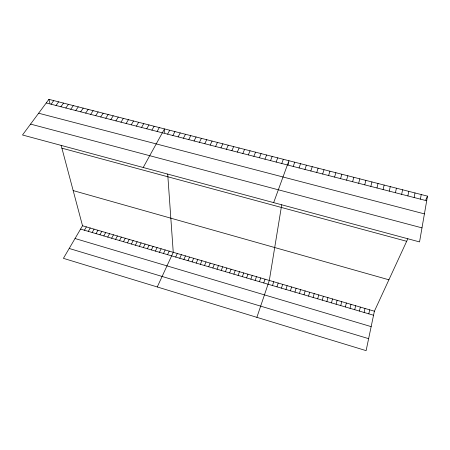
<?xml version="1.0" encoding="UTF-8"?>
<svg xmlns="http://www.w3.org/2000/svg" width="450" height="450" viewBox="0 0 450 450"><rect width="100%" height="100%" fill="white"/><g stroke="black" fill="none" stroke-linecap="round" stroke-linejoin="round"><path stroke-width="0.67" d="M281.711 204.795L269.314 280.446L256.877 317.34M288.293 164.638L288.934 160.718L273.656 202.629M427.5 196.144L419.546 241.914L22.5 134.994L48.909 99.354L427.5 196.144L425.745 199.946M420.401 199.142L421.239 194.546M414.129 197.533L415.001 192.949M407.88 195.924L408.786 191.362M401.653 194.321L402.593 189.776M407.835 238.759L374.394 311.214L366.109 350.646L63.411 258.345L82.524 225.754L61.127 145.282M368.826 313.853L369.692 309.836M395.443 192.729L396.416 188.201M364.112 312.463L365.001 308.464M389.261 191.138L390.268 186.626M359.415 311.085L360.321 307.091M383.096 189.557L384.137 185.062M354.729 309.707L355.652 305.724M350.055 308.334L350.994 304.363M376.959 187.976L378.034 183.499M345.392 306.962L346.354 303.002M340.746 305.595L341.724 301.646M370.839 186.407L371.947 181.941M336.111 304.234L337.106 300.296M364.742 184.838L365.878 180.394M331.487 302.873L332.505 298.946M326.874 301.517L327.909 297.602M358.667 183.274L359.837 178.847M322.273 300.161L323.331 296.263M352.609 181.721L353.818 177.306M317.689 298.817L318.763 294.924M313.116 297.473L314.207 293.591M346.579 180.169L347.816 175.776M308.554 296.128L309.668 292.264M340.566 178.622L341.831 174.246M304.003 294.789L305.134 290.936M334.575 177.081L335.874 172.721M299.469 293.456L300.617 289.609M294.941 292.129L296.106 288.293M328.607 175.551L329.934 171.203M290.43 290.801L291.611 286.976M285.93 289.474L287.128 285.66M322.656 174.021L324.017 169.689M281.441 288.157L282.656 284.355M316.727 172.496L318.116 168.182M276.964 286.841L278.201 283.05M272.498 285.525L273.752 281.745M310.815 170.977L312.244 166.68M304.931 169.464L306.382 165.178M263.734 282.949L265.022 279.191M259.431 281.683L260.736 277.937M299.064 167.957L300.549 163.688M255.144 280.423L256.466 276.683M293.214 166.449L294.728 162.203M250.864 279.169L252.203 275.434M246.6 277.909L247.956 274.191M242.342 276.66L243.714 272.947M281.751 163.507L283.326 159.283M238.095 275.411L239.484 271.71M276.137 162.062L277.734 157.854M233.865 274.168L235.266 270.478M229.641 272.925L231.058 269.246M270.534 160.622L272.166 156.431M225.428 271.688L226.862 268.014M264.954 159.188L266.614 155.014M221.226 270.45L222.677 266.788M217.029 269.218L218.498 265.567M259.391 157.759L261.079 153.596M212.85 267.986L214.335 264.347M208.682 266.76L210.178 263.132M253.851 156.336L255.561 152.19M204.519 265.539L206.032 261.917M248.327 154.912L250.065 150.784M200.368 264.319L201.898 260.707M242.82 153.501L244.586 149.383M196.234 263.098L197.775 259.498M192.105 261.889L193.663 258.294M237.33 152.089L239.124 147.982M187.982 260.674L189.562 257.091M231.857 150.683L233.679 146.593M183.876 259.47L185.468 255.893M179.781 258.261L181.384 254.7M226.406 149.282L228.257 145.204M175.691 257.062L177.311 253.507M220.972 147.881L222.846 143.826M157.264 286.965L173.25 252.315L167.704 174.094M167.546 254.666L169.194 251.128M215.556 146.492L217.457 142.447M163.491 253.474L165.156 249.947M210.156 145.102L212.085 141.069M159.441 252.281L161.123 248.766M155.407 251.094L157.101 247.59M204.773 143.719L206.73 139.703M151.38 249.913L153.09 246.414M199.412 142.341L201.392 138.336M147.364 248.732L149.085 245.239M143.353 247.551L145.091 244.074M194.062 140.968L196.071 136.974M139.359 246.375L141.109 242.904M188.736 139.596L190.766 135.619M135.371 245.205L137.138 241.746M131.394 244.035L133.172 240.581M183.42 138.229L185.479 134.269M127.429 242.871L129.223 239.422M123.469 241.706L125.28 238.269M178.127 136.868L180.208 132.924M119.52 240.542L121.343 237.116M172.851 135.512L174.954 131.58M115.582 239.389L117.416 235.969M167.586 134.162L169.718 130.241M111.656 238.23L113.507 234.821M107.736 237.077L109.597 233.679M143.207 167.501L164.498 128.908L164.784 132.913M103.826 235.929L105.705 232.537M157.118 131.468L159.3 127.575M99.928 234.782L101.818 231.401M96.036 233.64L97.942 230.265M151.909 130.129L154.114 126.248M92.154 232.498L94.073 229.134M146.711 128.796L148.944 124.926M88.284 231.362L90.214 228.004M84.42 230.226L86.366 226.879M141.536 127.462L143.792 123.609M136.378 126.141L138.651 122.299M131.231 124.819L133.532 120.988M126.107 123.497L128.43 119.683M120.994 122.186L123.339 118.384M115.897 120.876L118.271 117.084M110.818 119.571L113.214 115.796M105.756 118.266L108.174 114.502M100.71 116.972L103.151 113.22M95.681 115.678L98.139 111.938M90.664 114.39L93.15 110.666M85.663 113.102L88.172 109.389M80.679 111.825L83.211 108.124M75.712 110.548L78.266 106.858M70.763 109.271L73.333 105.598M65.824 108.006L68.417 104.338M60.902 106.74L63.517 103.089M55.997 105.48L58.635 101.841M51.109 104.22L53.764 100.592M46.232 102.966L426.696 200.762M38.633 113.22L424.418 213.891M30.566 124.104L421.988 227.874M61.892 148.168L406.665 241.296M73.17 190.581L388.896 279.793M82.524 225.754L374.394 311.214M80.567 229.089L373.551 315.242M75.038 238.523L371.154 326.627M69.204 248.468L368.629 338.664M48.909 99.354L49.989 103.421"/></g></svg>
